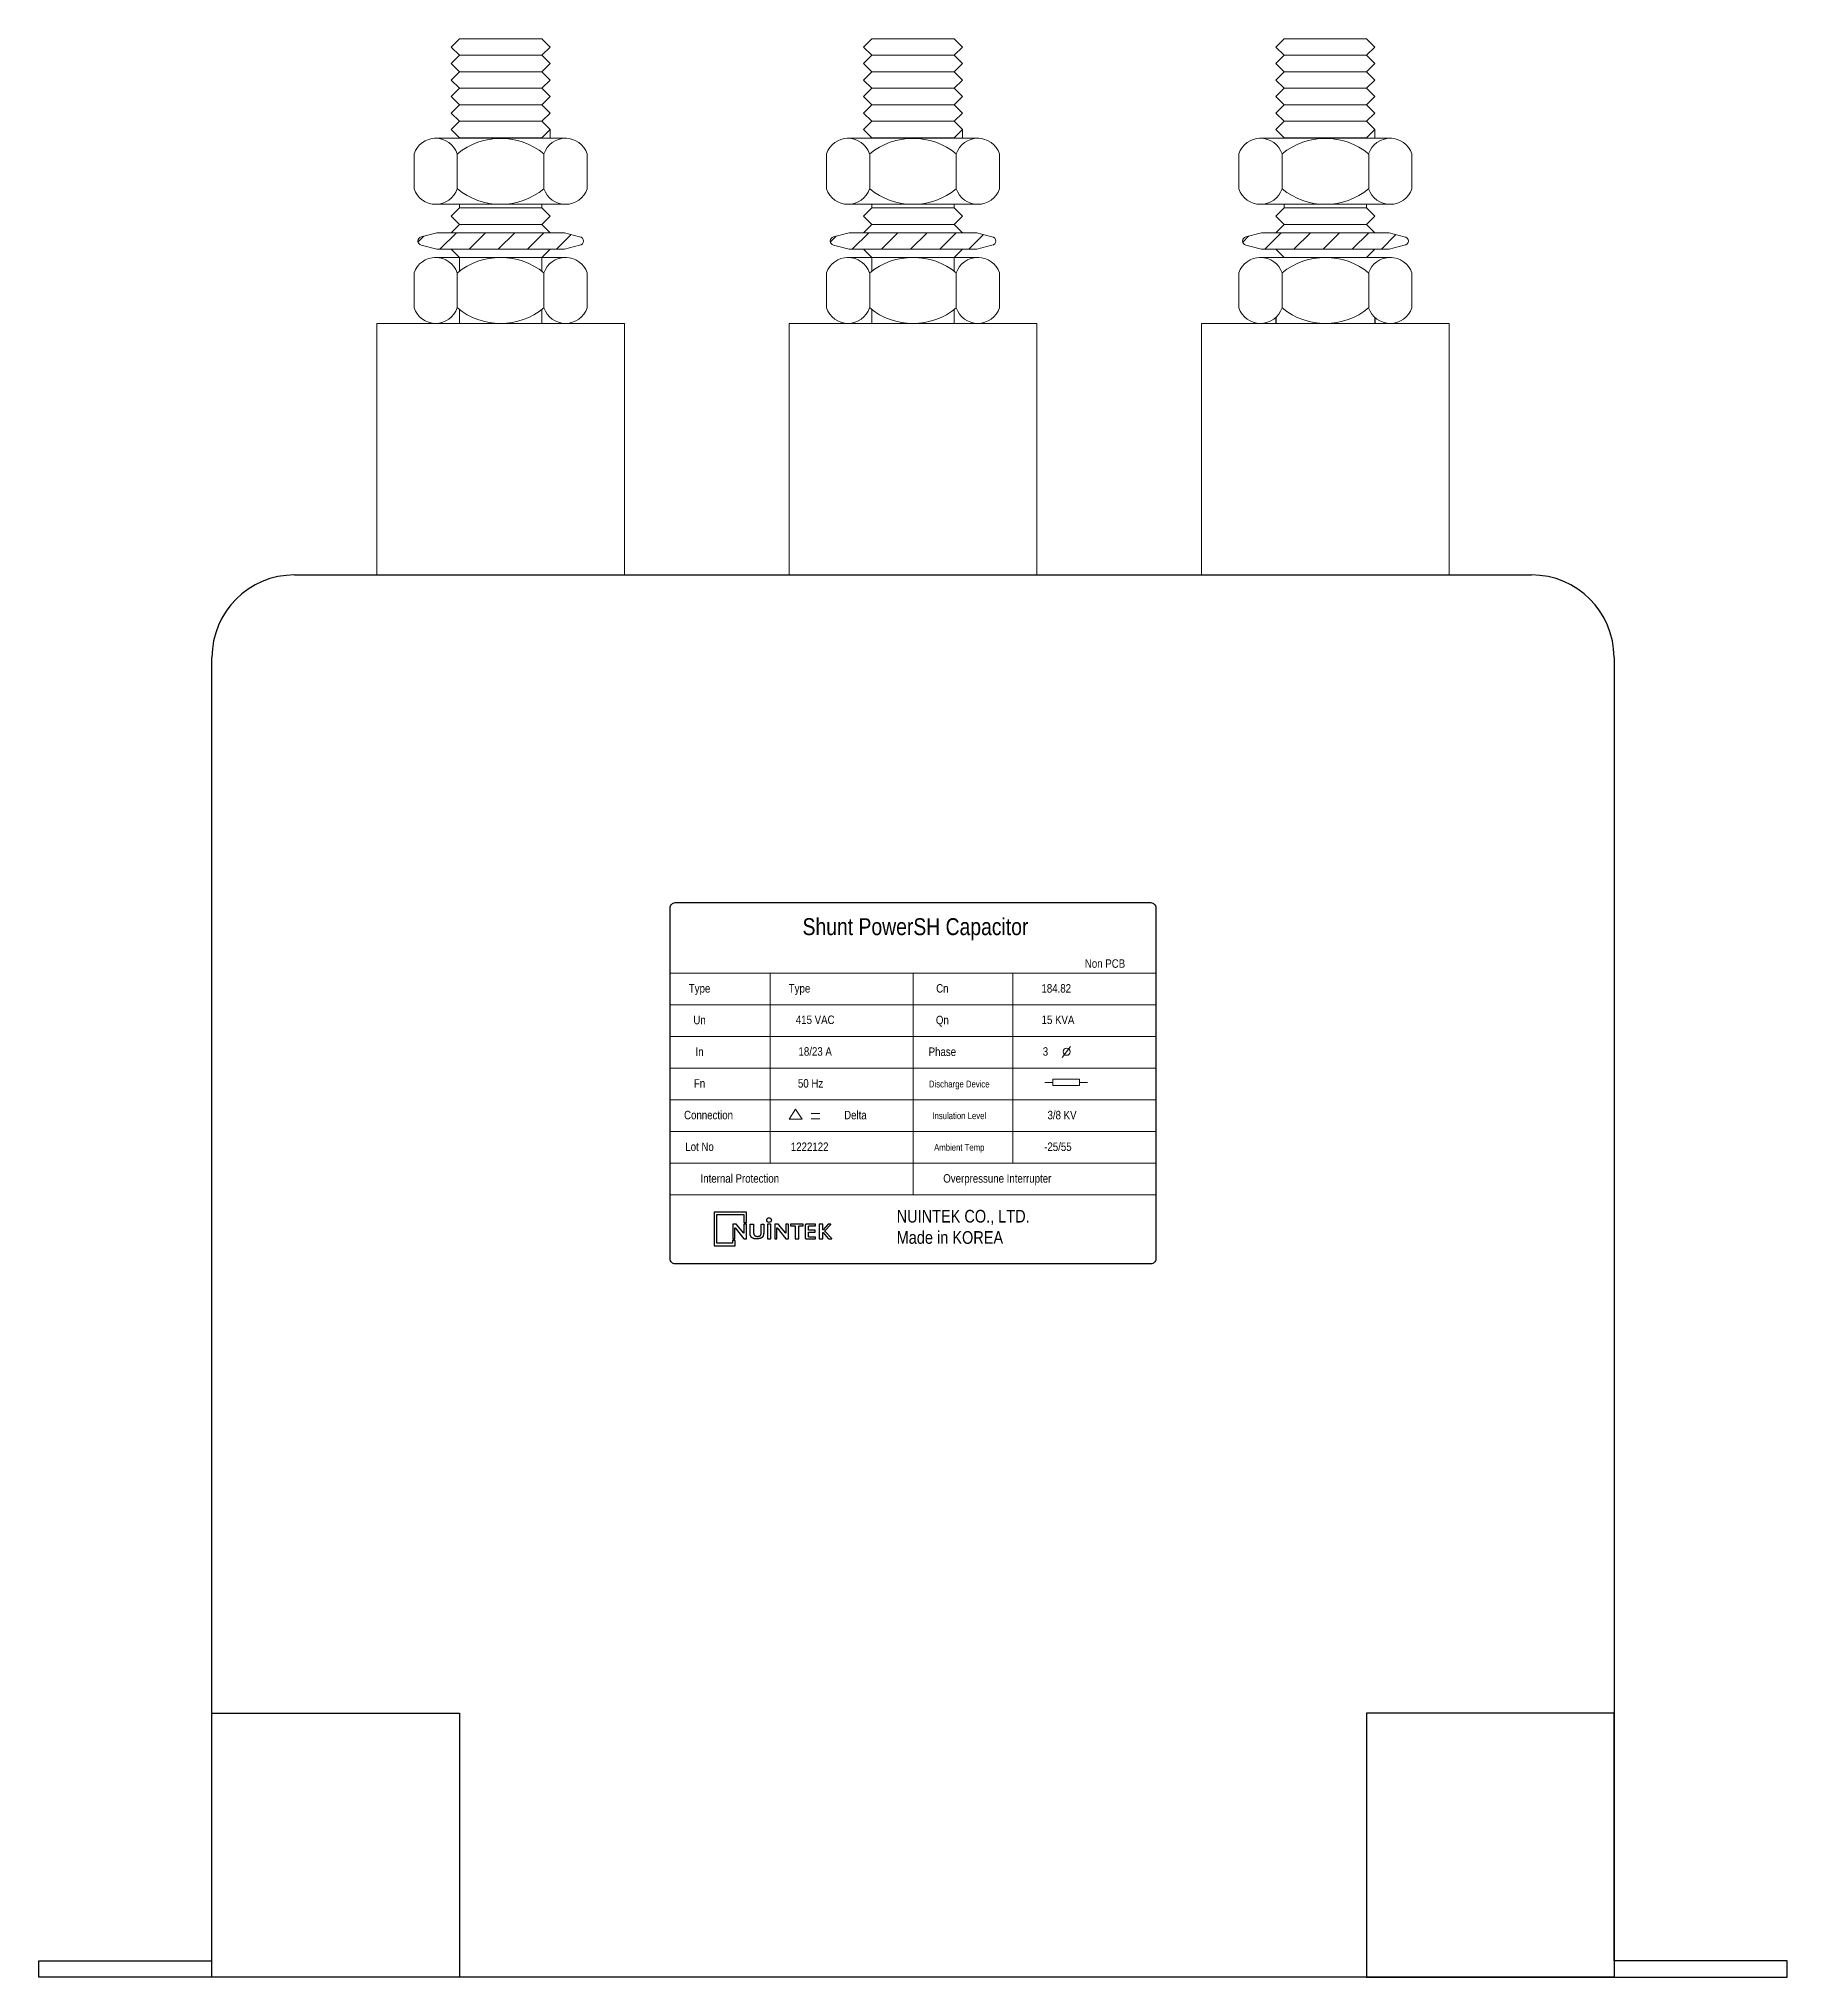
# Model space of a CAD drawing. Header units: millimetres. Extents: x 0 to 212, y 0 to 235.
import ezdxf
from ezdxf.enums import TextEntityAlignment as Align

# ---------------------------------------------------------------- set-up
doc = ezdxf.new("R2010")
doc.units = ezdxf.units.MM
doc.layers.add('00', color=7, linetype='Continuous', lineweight=0)
doc.styles.add('Helvetica-Narrow', font='txt')

# ---------------------------------------------------------------- blocks, each defined once
blk = doc.blocks.new('Nuintek')
at = {"color": 150}
blk.add_lwpolyline([(1.82, 2.33), (1.82, 3.83), (-2.8, 3.83), (-2.8, 3.83), (-2.8, -0.99), (0.18, -0.99), (0.18, -0.23), (-0.18, -0.23), (-0.18, -0.63), (-2.44, -0.63), (-2.44, 3.47), (1.45, 3.47), (1.45, 2.33)], close=True, dxfattribs=at)
for points in [[(-0.11, 0), (0.11, 0, 0.414214), (0.15, 0.04), (0.15, 1.58, -0.70472), (0.17, 1.59), (1.45, 0.03, 0.224867), (1.51, 0), (1.75, 0, 0.414214), (1.79, 0.04), (1.79, 2.07, 0.414214), (1.75, 2.11), (1.49, 2.11, 0.414214), (1.45, 2.07), (1.45, 0.81, -0.706602), (1.43, 0.8), (0.4, 2.08, 0.226187), (0.34, 2.11), (-0.11, 2.11, 0.414214), (-0.15, 2.07), (-0.15, 0.04, 0.414214)], [(4.82, 2.07), (4.82, 0.04, 0.414214), (4.86, 0), (5.23, 0, 0.414214), (5.27, 0.04), (5.27, 2.07, 0.414214), (5.23, 2.11), (4.86, 2.11, 0.414214)], [(5.89, 0), (6.12, 0, 0.414214), (6.16, 0.04), (6.16, 1.58, -0.70472), (6.18, 1.59), (7.45, 0.03, 0.224867), (7.52, 0), (7.76, 0, 0.414214), (7.8, 0.04), (7.8, 2.07, 0.414214), (7.76, 2.11), (7.5, 2.11, 0.414214), (7.46, 2.07), (7.46, 0.81, -0.706602), (7.44, 0.8), (6.4, 2.08, 0.226187), (6.34, 2.11), (5.89, 2.11, 0.414214), (5.85, 2.07), (5.85, 0.04, 0.414214)], [(9.86, 2.11), (8.15, 2.11, 0.414214), (8.11, 2.07), (8.11, 1.89, 0.414214), (8.15, 1.85), (8.74, 1.85, -0.414214), (8.78, 1.81), (8.78, 0.04, 0.414214), (8.82, 0), (9.26, 0, 0.414214), (9.3, 0.04), (9.3, 1.81, -0.414214), (9.34, 1.85), (9.86, 1.85, 0.414214), (9.9, 1.89), (9.9, 2.07, 0.414214)], [(11.68, 2.11), (10.37, 2.11, 0.414214), (10.22, 1.96), (10.22, 0.15, 0.414214), (10.37, 0), (11.68, 0), (11.68, 0.26), (10.74, 0.26, -0.414214), (10.7, 0.3), (10.7, 0.94, -0.414214), (10.74, 0.98), (11.66, 0.98), (11.66, 1.24), (10.74, 1.24, -0.414214), (10.7, 1.28), (10.7, 1.81, -0.414214), (10.74, 1.85), (11.68, 1.85)], [(13.02, 1.14), (13.86, 2.07, 0.650559), (13.85, 2.11), (13.58, 2.11, 0.208632), (13.47, 2.06), (12.77, 1.31, -0.681762), (12.75, 1.31), (12.75, 2.07, 0.414214), (12.71, 2.11), (12.23, 2.11, 0.414214), (12.19, 2.07), (12.19, 0.04, 0.414214), (12.23, 0), (12.71, 0, 0.414214), (12.75, 0.04), (12.75, 0.88, -0.687152), (12.77, 0.89), (13.52, 0.05, 0.212465), (13.64, 0), (13.99, 0, 0.656311), (14.01, 0.04), (13.02, 1.09, -0.390361)]]:
    blk.add_lwpolyline(points, format="xyb", close=True, dxfattribs=at)
blk.add_circle((5.04, 2.69), 0.326, dxfattribs=at)
blk.add_rational_spline([(2.31, 0.85), (2.31, 0.53), (2.41, 0.3), (2.61, 0.16), (2.75, 0.05), (2.95, 0), (3.2, 0), (3.44, 0), (3.82, 0.05), (3.97, 0.16), (4.17, 0.3), (4.27, 0.53), (4.27, 0.85), (4.27, 1.26), (4.27, 1.66), (4.27, 2.07), (4.27, 2.09), (4.25, 2.11), (4.23, 2.11), (4.14, 2.11), (4.06, 2.11), (3.97, 2.11), (3.95, 2.11), (3.93, 2.09), (3.93, 2.07), (3.93, 1.66), (3.93, 1.25), (3.93, 0.83), (3.93, 0.69), (3.88, 0.57), (3.78, 0.48), (3.68, 0.4), (3.54, 0.36), (3.38, 0.36), (3.21, 0.36), (3.08, 0.4), (2.98, 0.48), (2.88, 0.57), (2.83, 0.69), (2.83, 0.83), (2.83, 1.25), (2.83, 1.66), (2.83, 2.07), (2.83, 2.08), (2.83, 2.09), (2.82, 2.1), (2.81, 2.11), (2.8, 2.11), (2.79, 2.11), (2.64, 2.11), (2.5, 2.11), (2.35, 2.11), (2.34, 2.11), (2.33, 2.11), (2.32, 2.1), (2.31, 2.09), (2.31, 2.08), (2.31, 2.07), (2.31, 1.66), (2.31, 1.26), (2.31, 0.85)], [1, 1, 1, 1, 1, 1, 1, 1, 1, 1, 1, 1, 1, 1, 1, 1, 0.804737854124, 0.804737854124, 1, 1, 1, 1, 0.804737854124, 0.804737854124, 1, 1, 1, 1, 1, 1, 1, 1, 1, 1, 1, 1, 1, 1, 1, 1, 1, 1, 1, 0.949253021674, 0.949253021674, 1, 0.949253021674, 0.949253021674, 1, 1, 1, 1, 0.949253021674, 0.949253021674, 1, 0.949253021674, 0.949253021674, 1, 1, 1, 1], degree=3, knots=[0, 0, 0, 0, 1, 1, 1, 2, 2, 2, 3, 3, 3, 4, 4, 4, 5, 5, 5, 6.570796, 6.570796, 6.570796, 7.570796, 7.570796, 7.570796, 9.141593, 9.141593, 9.141593, 10.141593, 10.141593, 10.141593, 11.141593, 11.141593, 11.141593, 12.141593, 12.141593, 12.141593, 13.141593, 13.141593, 13.141593, 14.141593, 14.141593, 14.141593, 15.141593, 15.141593, 15.141593, 15.926991, 15.926991, 15.926991, 16.712389, 16.712389, 16.712389, 17.712389, 17.712389, 17.712389, 18.497787, 18.497787, 18.497787, 19.283185, 19.283185, 19.283185, 20.283185, 20.283185, 20.283185, 20.283185], dxfattribs=at)
blk = doc.blocks.new('*U459')
at = {"lineweight": 5}
h = blk.add_hatch(dxfattribs=at)
h.set_pattern_fill('ANSI31', color=74, scale=20, style=0)
h.set_pattern_definition([(45, (-1124.0405, -896.0288), (-1.767767, 1.767767), [])])
h.paths.add_polyline_path([(-40.44, 80.71), (-42.25, 81.21), (-44.5, 81.21), (-57.75, 81.21), (-59.7, 80.68, 0.727937), (-59.7, 79.73), (-57.75, 79.21), (-55.5, 79.21), (-42.25, 79.21), (-40.44, 79.71, 1)])
h = blk.add_hatch(dxfattribs=at)
h.set_pattern_fill('ANSI31', color=74, scale=20, style=0)
h.set_pattern_definition([(45, (-1074.0405, -896.0288), (-1.767767, 1.767767), [])])
h.paths.add_polyline_path([(9.56, 80.71), (7.75, 81.21), (5.5, 81.21), (-7.75, 81.21), (-9.7, 80.68, 0.727937), (-9.7, 79.73), (-7.75, 79.21), (-5.5, 79.21), (7.75, 79.21), (9.56, 79.71, 1)])
h = blk.add_hatch(dxfattribs=at)
h.set_pattern_fill('ANSI31', color=74, scale=20, style=0)
h.set_pattern_definition([(45, (-1024.0405, -896.0288), (-1.767767, 1.767767), [])])
h.paths.add_polyline_path([(59.56, 80.71), (57.75, 81.21), (55.5, 81.21), (42.25, 81.21), (40.3, 80.68, 0.727937), (40.3, 79.73), (42.25, 79.21), (44.5, 79.21), (57.75, 79.21), (59.56, 79.71, 1)])
at = {"color": 74, "lineweight": 5}
for p, q in [((-55, 102.73), (-56, 103.73)), ((-45, 102.73), (-44, 103.73)), ((-5, 102.73), (-6, 103.73)), ((5, 102.73), (6, 103.73)), ((45, 102.73), (44, 103.73)), ((55, 102.73), (56, 103.73)), ((-55, 100.73), (-56, 101.73)), ((-45, 102.73), (-55, 102.73)), ((-45, 100.73), (-44, 101.73)), ((-5, 100.73), (-6, 101.73)), ((5, 102.73), (-5, 102.73)), ((5, 100.73), (6, 101.73)), ((45, 100.73), (44, 101.73)), ((55, 102.73), (45, 102.73)), ((55, 100.73), (56, 101.73)), ((-55, 98.73), (-56, 99.73)), ((-55, 98.73), (-56, 99.73)), ((-45, 100.73), (-55, 100.73)), ((-45, 98.73), (-55, 98.73)), ((-45, 98.73), (-55, 98.73)), ((-45, 98.73), (-44, 99.73)), ((-45, 98.73), (-44, 99.73)), ((-5, 98.73), (-6, 99.73)), ((-5, 98.73), (-6, 99.73)), ((5, 100.73), (-5, 100.73)), ((5, 98.73), (-5, 98.73)), ((5, 98.73), (-5, 98.73)), ((5, 98.73), (6, 99.73)), ((5, 98.73), (6, 99.73)), ((45, 98.73), (44, 99.73)), ((45, 98.73), (44, 99.73)), ((55, 100.73), (45, 100.73)), ((55, 98.73), (45, 98.73)), ((55, 98.73), (45, 98.73)), ((55, 98.73), (56, 99.73)), ((55, 98.73), (56, 99.73)), ((-55, 96.73), (-56, 97.73)), ((-55, 96.73), (-56, 97.73)), ((-45, 96.73), (-55, 96.73)), ((-45, 96.73), (-55, 96.73)), ((-45, 96.73), (-44, 97.73)), ((-45, 96.73), (-44, 97.73)), ((-5, 96.73), (-6, 97.73)), ((-5, 96.73), (-6, 97.73)), ((5, 96.73), (-5, 96.73)), ((5, 96.73), (-5, 96.73)), ((5, 96.73), (6, 97.73)), ((5, 96.73), (6, 97.73)), ((45, 96.73), (44, 97.73)), ((45, 96.73), (44, 97.73)), ((55, 96.73), (45, 96.73)), ((55, 96.73), (45, 96.73)), ((55, 96.73), (56, 97.73)), ((55, 96.73), (56, 97.73)), ((-55, 94.73), (-56, 95.73)), ((-45, 94.73), (-55, 94.73)), ((-45, 94.73), (-44, 95.73)), ((-5, 94.73), (-6, 95.73)), ((5, 94.73), (-5, 94.73)), ((5, 94.73), (6, 95.73)), ((45, 94.73), (44, 95.73)), ((55, 94.73), (45, 94.73)), ((55, 94.73), (56, 95.73)), ((-55, 92.73), (-56, 93.73)), ((-45, 92.73), (-55, 92.73)), ((-45, 92.73), (-44, 93.73)), ((-5, 92.73), (-6, 93.73)), ((5, 92.73), (-5, 92.73)), ((5, 92.73), (6, 93.73)), ((45, 92.73), (44, 93.73)), ((55, 92.73), (45, 92.73)), ((55, 92.73), (56, 93.73)), ((-55, 84.22), (-55, 84.66)), ((-45, 84.22), (-45, 84.66)), ((-5, 84.22), (-5, 84.66)), ((5, 84.22), (5, 84.66)), ((45, 84.22), (45, 84.66)), ((55, 84.22), (55, 84.66)), ((-55, 82.22), (-56, 83.22)), ((-45, 84.22), (-55, 84.22)), ((-45, 82.22), (-44, 83.22)), ((-5, 82.22), (-6, 83.22)), ((5, 84.22), (-5, 84.22)), ((5, 82.22), (6, 83.22)), ((45, 82.22), (44, 83.22)), ((55, 84.22), (45, 84.22)), ((55, 82.22), (56, 83.22)), ((-57.75, 81.21), (-59.65, 80.7)), ((-57.75, 81.21), (-55.5, 81.21)), ((-57.75, 81.21), (-42.25, 81.21)), ((-55.99, 81.21), (-56, 81.22)), ((-55.99, 81.21), (-56, 81.22)), ((-45, 82.22), (-55, 82.22)), ((-42.25, 81.21), (-44.5, 81.21)), ((-44.01, 81.21), (-44, 81.22)), ((-44.01, 81.21), (-44, 81.22)), ((-40.44, 80.71), (-42.25, 81.21)), ((-7.75, 81.21), (-9.65, 80.7)), ((-7.75, 81.21), (7.75, 81.21)), ((-7.75, 81.21), (-5.5, 81.21)), ((-5.99, 81.21), (-6, 81.22)), ((-5.99, 81.21), (-6, 81.22)), ((5, 82.22), (-5, 82.22)), ((7.75, 81.21), (5.5, 81.21)), ((5.99, 81.21), (6, 81.22)), ((5.99, 81.21), (6, 81.22)), ((9.56, 80.71), (7.75, 81.21)), ((42.25, 81.21), (40.35, 80.7)), ((42.25, 81.21), (44.5, 81.21)), ((42.25, 81.21), (57.75, 81.21)), ((44.01, 81.21), (44, 81.22)), ((44.01, 81.21), (44, 81.22)), ((55, 82.22), (45, 82.22)), ((57.75, 81.21), (55.5, 81.21)), ((55.99, 81.21), (56, 81.22)), ((55.99, 81.21), (56, 81.22)), ((59.56, 80.71), (57.75, 81.21)), ((-57.75, 79.21), (-59.65, 79.72)), ((-55.5, 79.21), (-57.75, 79.21)), ((-42.25, 79.21), (-57.75, 79.21)), ((-55, 78.22), (-56, 79.22)), ((-55, 78.22), (-55, 76.54)), ((-45, 78.22), (-55, 78.22)), ((-45, 78.22), (-55, 78.22)), ((-45, 78.22), (-44, 79.22)), ((-45, 78.22), (-44, 79.22)), ((-45, 78.22), (-45, 76.54)), ((-42.25, 79.21), (-44.5, 79.21)), ((-40.44, 79.71), (-42.25, 79.21)), ((-7.75, 79.21), (-9.65, 79.72)), ((7.75, 79.21), (-7.75, 79.21)), ((-5.5, 79.21), (-7.75, 79.21)), ((-5, 78.22), (-6, 79.22)), ((-5, 78.22), (-5, 76.54)), ((5, 78.22), (-5, 78.22)), ((5, 78.22), (-5, 78.22)), ((5, 78.22), (6, 79.22)), ((5, 78.22), (6, 79.22)), ((5, 78.22), (5, 76.54)), ((7.75, 79.21), (5.5, 79.21)), ((9.56, 79.71), (7.75, 79.21)), ((42.25, 79.21), (40.35, 79.72)), ((44.5, 79.21), (42.25, 79.21)), ((57.75, 79.21), (42.25, 79.21)), ((45, 78.22), (44, 79.22)), ((55, 78.22), (45, 78.22)), ((55, 78.22), (45, 78.22)), ((55, 78.22), (56, 79.22)), ((55, 78.22), (56, 79.22)), ((57.75, 79.21), (55.5, 79.21)), ((59.56, 79.71), (57.75, 79.21)), ((-60.5, 72.1), (-60.5, 76.34)), ((-39.5, 72.1), (-39.5, 76.34)), ((-10.5, 72.1), (-10.5, 76.34)), ((10.5, 72.1), (10.5, 76.34)), ((39.5, 72.1), (39.5, 76.34)), ((60.5, 72.1), (60.5, 76.34)), ((-55, 71.9), (-55, 70.22)), ((-45, 71.9), (-45, 70.22)), ((-5, 71.9), (-5, 70.22)), ((5, 71.9), (5, 70.22)), ((-35, 70.22), (-65, 70.22)), ((-65, 70.22), (-65, 39.73)), ((-35, 39.73), (-35, 70.22)), ((-35, 39.73), (-35, 68.22)), ((15, 70.22), (-15, 70.22)), ((-15, 70.22), (-15, 39.73)), ((-15, 70.22), (-15, 39.73)), ((-15, 70.22), (-15, 39.73)), ((15, 39.73), (15, 70.22)), ((15, 39.73), (15, 70.22)), ((15, 39.73), (15, 70.22)), ((15, 39.73), (15, 68.22)), ((15, 39.73), (15, 68.22)), ((15, 39.73), (15, 68.22)), ((65, 70.22), (35, 70.22)), ((35, 70.22), (35, 39.73)), ((35, 70.22), (35, 39.73)), ((35, 70.22), (35, 39.73)), ((65, 39.73), (65, 70.22)), ((65, 39.73), (65, 70.22)), ((65, 39.73), (65, 70.22)), ((65, 39.73), (65, 68.22)), ((65, 39.73), (65, 68.22)), ((65, 39.73), (65, 68.22)), ((-50, 39.73), (-35, 39.73)), ((0, 39.73), (15, 39.73)), ((0, 39.73), (15, 39.73)), ((0, 39.73), (15, 39.73)), ((50, 39.73), (65, 39.73)), ((50, 39.73), (65, 39.73)), ((50, 39.73), (65, 39.73)), ((0, 0), (12, 0)), ((0, 0), (12, 0)), ((0, 0), (12, 0))]:
    blk.add_line(p, q, dxfattribs=at)
at = {"color": 74}
for p, q in [((44, 70.95), (44, 70.22)), ((56.01, 70.94), (56.01, 70.22)), ((-75, 39.73), (75, 39.73)), ((-75, 39.73), (75, 39.73)), ((-85, -130.27), (-85, 29.73)), ((85, 29.73), (85, -130.27)), ((85, -130.27), (-85, -130.27))]:
    blk.add_line(p, q, dxfattribs=at)
at = {"lineweight": 9}
for p, q in [((-29.44, -8.55), (29.44, -8.55)), ((-17.32, -8.55), (-17.32, -31.59)), ((0, -8.55), (0, -35.43)), ((12.12, -8.55), (12.12, -31.59)), ((-29.44, -12.39), (29.44, -12.39)), ((-29.44, -16.23), (29.44, -16.23)), ((18.1, -18.76), (19.11, -17.42)), ((-29.44, -20.07), (29.44, -20.07)), ((16.96, -21.8), (15.99, -21.8)), ((20.17, -21.8), (21.14, -21.8)), ((-29.44, -23.91), (29.44, -23.91)), ((-12.33, -25.56), (-11.3, -25.56)), ((-29.44, -27.75), (29.44, -27.75)), ((-12.33, -26.22), (-11.3, -26.22)), ((-29.44, -31.59), (29.44, -31.59)), ((-29.44, -35.43), (29.44, -35.43))]:
    blk.add_line(p, q, dxfattribs=at)
at = {"color": 150}
blk.add_lwpolyline([(-28.83, 0), (28.83, 0, -0.414214), (29.44, -0.61), (29.44, -43.19, -0.414214), (28.83, -43.8), (-28.83, -43.8, -0.414214), (-29.44, -43.19), (-29.44, -0.61, -0.414214)], format="xyb", close=True, dxfattribs=at)
at = {"lineweight": 9}
blk.add_lwpolyline([(16.96, -22.18), (20.17, -22.18), (20.17, -21.41), (16.96, -21.41)], close=True, dxfattribs=at)
blk.add_lwpolyline([(-15, -26.26), (-13.44, -26.26), (-14.26, -25.03), (-15, -26.26)], dxfattribs=at)
at = {"color": 74}
for points in [[(-55, -98.27), (-55, -130.27), (-106, -130.27), (-106, -128.27), (-85, -128.27), (-85, -98.27), (-55, -98.27)], [(55, -98.27), (55, -130.27), (106, -130.27), (106, -128.27), (85, -128.27), (85, -98.27), (55, -98.27)]]:
    blk.add_lwpolyline(points, dxfattribs=at)
at = {"lineweight": 9}
blk.add_circle((18.63, -18.07), 0.432, dxfattribs=at)
at = {"color": 74, "lineweight": 5}
for centre, start, end in [((-59.54, 80.21), 102.246, 257.754), ((-40.44, 80.21), 270, 90), ((-9.54, 80.21), 102.246, 257.754), ((9.56, 80.21), 270, 90), ((40.46, 80.21), 102.246, 257.754), ((59.56, 80.21), 270, 90)]:
    blk.add_arc(centre, 0.5, start, end, dxfattribs=at)
at = {"color": 74}
for centre, start, end in [((-75, 29.73), 90, 180), ((75, 29.73), 0, 90)]:
    blk.add_arc(centre, 10, start, end, dxfattribs=at)
at = {"layer": '00', "color": 74, "lineweight": 5}
for p, q in [((-56, 103.73), (-55, 104.73)), ((-55, 104.73), (-45, 104.73)), ((-44, 103.73), (-45, 104.73)), ((-6, 103.73), (-5, 104.73)), ((-5, 104.73), (5, 104.73)), ((6, 103.73), (5, 104.73)), ((44, 103.73), (45, 104.73)), ((45, 104.73), (55, 104.73)), ((56, 103.73), (55, 104.73)), ((-56, 101.73), (-55, 102.73)), ((-55, 102.73), (-45, 102.73)), ((-44, 101.73), (-45, 102.73)), ((-6, 101.73), (-5, 102.73)), ((-5, 102.73), (5, 102.73)), ((6, 101.73), (5, 102.73)), ((44, 101.73), (45, 102.73)), ((45, 102.73), (55, 102.73)), ((56, 101.73), (55, 102.73)), ((-56, 99.73), (-55, 100.73)), ((-56, 99.73), (-55, 100.73)), ((-56, 97.73), (-55, 98.73)), ((-56, 97.73), (-55, 98.73)), ((-55, 100.73), (-45, 100.73)), ((-55, 100.73), (-45, 100.73)), ((-55, 98.73), (-45, 98.73)), ((-55, 98.73), (-45, 98.73)), ((-44, 99.73), (-45, 100.73)), ((-44, 99.73), (-45, 100.73)), ((-44, 97.73), (-45, 98.73)), ((-44, 97.73), (-45, 98.73)), ((-6, 99.73), (-5, 100.73)), ((-6, 99.73), (-5, 100.73)), ((-6, 97.73), (-5, 98.73)), ((-6, 97.73), (-5, 98.73)), ((-5, 100.73), (5, 100.73)), ((-5, 100.73), (5, 100.73)), ((-5, 98.73), (5, 98.73)), ((-5, 98.73), (5, 98.73)), ((6, 99.73), (5, 100.73)), ((6, 99.73), (5, 100.73)), ((6, 97.73), (5, 98.73)), ((6, 97.73), (5, 98.73)), ((44, 99.73), (45, 100.73)), ((44, 99.73), (45, 100.73)), ((44, 97.73), (45, 98.73)), ((44, 97.73), (45, 98.73)), ((45, 100.73), (55, 100.73)), ((45, 100.73), (55, 100.73)), ((45, 98.73), (55, 98.73)), ((45, 98.73), (55, 98.73)), ((56, 99.73), (55, 100.73)), ((56, 99.73), (55, 100.73)), ((56, 97.73), (55, 98.73)), ((56, 97.73), (55, 98.73)), ((-56, 95.73), (-55, 96.73)), ((-55, 96.73), (-45, 96.73)), ((-44, 95.73), (-45, 96.73)), ((-6, 95.73), (-5, 96.73)), ((-5, 96.73), (5, 96.73)), ((6, 95.73), (5, 96.73)), ((44, 95.73), (45, 96.73)), ((45, 96.73), (55, 96.73)), ((56, 95.73), (55, 96.73)), ((-56, 93.73), (-55, 94.73)), ((-55, 94.73), (-45, 94.73)), ((-44, 93.73), (-45, 94.73)), ((-6, 93.73), (-5, 94.73)), ((-5, 94.73), (5, 94.73)), ((6, 93.73), (5, 94.73)), ((44, 93.73), (45, 94.73)), ((45, 94.73), (55, 94.73)), ((56, 93.73), (55, 94.73)), ((-42, 92.66), (-58, 92.66)), ((-58, 92.66), (-43.99, 92.66)), ((-44, 92.66), (-44, 93.73)), ((-8, 92.66), (6.01, 92.66)), ((8, 92.66), (-8, 92.66)), ((6, 92.66), (6, 93.73)), ((42, 92.66), (56.01, 92.66)), ((58, 92.66), (42, 92.66)), ((56, 92.66), (56, 93.73)), ((-60.5, 90.78), (-60.5, 86.53)), ((-55.25, 86.53), (-55.25, 90.78)), ((-44.75, 86.53), (-44.75, 90.78)), ((-39.5, 90.78), (-39.5, 86.53)), ((-10.5, 90.78), (-10.5, 86.53)), ((-5.25, 86.53), (-5.25, 90.78)), ((5.25, 86.53), (5.25, 90.78)), ((10.5, 90.78), (10.5, 86.53)), ((39.5, 90.78), (39.5, 86.53)), ((44.75, 86.53), (44.75, 90.78)), ((55.25, 86.53), (55.25, 90.78)), ((60.5, 90.78), (60.5, 86.53)), ((-42, 84.66), (-58, 84.66)), ((8, 84.66), (-8, 84.66)), ((58, 84.66), (42, 84.66)), ((-56, 83.22), (-55, 84.22)), ((-55, 84.22), (-45, 84.22)), ((-44, 83.22), (-45, 84.22)), ((-6, 83.22), (-5, 84.22)), ((-5, 84.22), (5, 84.22)), ((6, 83.22), (5, 84.22)), ((44, 83.22), (45, 84.22)), ((45, 84.22), (55, 84.22)), ((56, 83.22), (55, 84.22)), ((-56, 81.22), (-55, 82.22)), ((-56, 81.22), (-55, 82.22)), ((-55, 82.22), (-45, 82.22)), ((-55, 82.22), (-45, 82.22)), ((-44, 81.22), (-45, 82.22)), ((-44, 81.22), (-45, 82.22)), ((-6, 81.22), (-5, 82.22)), ((-6, 81.22), (-5, 82.22)), ((-5, 82.22), (5, 82.22)), ((-5, 82.22), (5, 82.22)), ((6, 81.22), (5, 82.22)), ((6, 81.22), (5, 82.22)), ((44, 81.22), (45, 82.22)), ((44, 81.22), (45, 82.22)), ((45, 82.22), (55, 82.22)), ((45, 82.22), (55, 82.22)), ((56, 81.22), (55, 82.22)), ((56, 81.22), (55, 82.22)), ((-58, 78.22), (-43.99, 78.22)), ((-42, 78.22), (-58, 78.22)), ((-55, 78.22), (-45, 78.22)), ((8, 78.22), (-8, 78.22)), ((-8, 78.22), (6.01, 78.22)), ((-5, 78.22), (5, 78.22)), ((58, 78.22), (42, 78.22)), ((42, 78.22), (56.01, 78.22)), ((45, 78.22), (55, 78.22)), ((-60.5, 72.1), (-60.5, 76.34)), ((-60.5, 76.34), (-60.5, 72.1)), ((-55.25, 72.1), (-55.25, 76.34)), ((-44.75, 72.1), (-44.75, 76.34)), ((-39.5, 72.1), (-39.5, 76.34)), ((-39.5, 76.34), (-39.5, 72.1)), ((-10.5, 76.34), (-10.5, 72.1)), ((-10.5, 72.1), (-10.5, 76.34)), ((-5.25, 72.1), (-5.25, 76.34)), ((5.25, 72.1), (5.25, 76.34)), ((10.5, 76.34), (10.5, 72.1)), ((10.5, 72.1), (10.5, 76.34)), ((39.5, 76.34), (39.5, 72.1)), ((39.5, 72.1), (39.5, 76.34)), ((44.75, 72.1), (44.75, 76.34)), ((55.25, 72.1), (55.25, 76.34)), ((60.5, 76.34), (60.5, 72.1)), ((60.5, 72.1), (60.5, 76.34)), ((-42, 70.22), (-58, 70.22)), ((-42, 70.22), (-58, 70.22)), ((-56.01, 70.22), (-43.99, 70.22)), ((8, 70.22), (-8, 70.22)), ((8, 70.22), (-8, 70.22)), ((-6.01, 70.22), (6.01, 70.22)), ((58, 70.22), (42, 70.22)), ((58, 70.22), (42, 70.22)), ((43.99, 70.22), (56.01, 70.22))]:
    blk.add_line(p, q, dxfattribs=at)
for centre, radius, start, end in [((-57.88, 89.89), 2.77, 18.8098, 161.1902), ((-50, 84.37), 8.28, 50.6699, 129.3301), ((-42.13, 89.89), 2.77, 18.8098, 161.1902), ((-7.88, 89.89), 2.77, 18.8098, 161.1902), ((0, 84.37), 8.28, 50.6699, 129.3301), ((7.87, 89.89), 2.77, 18.8098, 161.1902), ((42.12, 89.89), 2.77, 18.8098, 161.1902), ((50, 84.37), 8.28, 50.6699, 129.3301), ((57.87, 89.89), 2.77, 18.8098, 161.1902), ((-57.88, 87.43), 2.77, 198.8098, 341.1902), ((-50, 92.94), 8.28, 230.6699, 309.3301), ((-42.13, 87.43), 2.77, 198.8098, 341.1902), ((-7.88, 87.43), 2.77, 198.8098, 341.1902), ((0, 92.94), 8.28, 230.6699, 309.3301), ((7.87, 87.43), 2.77, 198.8098, 341.1902), ((42.12, 87.43), 2.77, 198.8098, 341.1902), ((50, 92.94), 8.28, 230.6699, 309.3301), ((57.87, 87.43), 2.77, 198.8098, 341.1902), ((-57.88, 75.45), 2.77, 18.8098, 161.1902), ((-50, 69.94), 8.28, 50.6699, 129.3301), ((-42.13, 75.45), 2.77, 18.8098, 161.1902), ((-7.88, 75.45), 2.77, 18.8098, 161.1902), ((0, 69.94), 8.28, 50.6699, 129.3301), ((7.87, 75.45), 2.77, 18.8098, 161.1902), ((42.12, 75.45), 2.77, 18.8098, 161.1902), ((50, 69.94), 8.28, 50.6699, 129.3301), ((57.87, 75.45), 2.77, 18.8098, 161.1902), ((-57.88, 72.99), 2.77, 198.8098, 341.1902), ((-57.88, 72.99), 2.77, 198.8098, 341.1902), ((-50, 78.5), 8.28, 230.6699, 309.3301), ((-50, 78.5), 8.28, 230.6699, 309.3301), ((-42.13, 72.99), 2.77, 198.8098, 341.1902), ((-42.13, 72.99), 2.77, 198.8098, 341.1902), ((-7.88, 72.99), 2.77, 198.8098, 341.1902), ((-7.88, 72.99), 2.77, 198.8098, 341.1902), ((0, 78.5), 8.28, 230.6699, 309.3301), ((0, 78.5), 8.28, 230.6699, 309.3301), ((7.87, 72.99), 2.77, 198.8098, 341.1902), ((7.87, 72.99), 2.77, 198.8098, 341.1902), ((42.12, 72.99), 2.77, 198.8098, 341.1902), ((42.12, 72.99), 2.77, 198.8098, 341.1902), ((50, 78.5), 8.28, 230.6699, 309.3301), ((50, 78.5), 8.28, 230.6699, 309.3301), ((57.87, 72.99), 2.77, 198.8098, 341.1902), ((57.87, 72.99), 2.77, 198.8098, 341.1902)]:
    blk.add_arc(centre, radius, start, end, dxfattribs=at)
at = {"xscale": 0.8469964196410728, "yscale": 0.8469964196410728, "zscale": 0.8469964196410728}
blk.add_blockref('Nuintek', (-21.72, -40.76), dxfattribs=at)
at = {"style": 'Helvetica-Narrow'}
for s, height, p in [('Shunt PowerSH Capacitor', 2.048, (0.3, -2.91)), ('Non PCB', 1.024, (23.28, -7.38)), ('Type', 1.024, (-25.88, -10.39)), ('Type', 1.024, (-13.76, -10.39)), ('Cn', 1.024, (3.56, -10.39)), ('184.82', 1.024, (17.37, -10.39)), ('Un', 1.024, (-25.88, -14.23)), ('Qn', 1.024, (3.56, -14.23)), ('In', 1.024, (-25.88, -18.07)), ('18/23 A', 1.024, (-11.86, -18.04)), ('Phase', 1.024, (3.56, -18.07)), ('3', 1.02, (16.06, -18.04)), ('Fn', 1.024, (-25.88, -21.91)), ('50 Hz', 1.024, (-12.42, -21.91)), ('Discharge Device', 0.8192, (5.61, -21.99)), ('Connection', 1.024, (-24.79, -25.75)), ('Delta', 1.024, (-6.98, -25.75)), ('Insulation Level', 0.8192, (5.61, -25.83)), ('3/8 KV', 1.024, (18.07, -25.75)), ('Lot No', 1.024, (-25.88, -29.59)), ('1222122', 1.024, (-12.53, -29.59)), ('Ambient Temp', 0.8192, (5.61, -29.67)), ('-25/55', 1.024, (17.57, -29.59)), ('Internal Protection', 1.024, (-21, -33.43)), ('Overpressune Interrupter', 1.024, (10.22, -33.43))]:
    blk.add_text(s, height=height, dxfattribs=at).set_placement(p, align=Align.MIDDLE_CENTER)
at = {"color": 1, "style": 'Helvetica-Narrow'}
for s, p in [('415 VAC', (-11.86, -14.2)), ('15 KVA', (17.58, -14.2))]:
    blk.add_text(s, height=1.024, dxfattribs=at).set_placement(p, align=Align.MIDDLE_CENTER)
at = {"style": 'Helvetica-Narrow'}
for s, p in [('NUINTEK CO., LTD.', (-1.98, -38.01)), ('Made in KOREA', (-1.98, -40.59))]:
    blk.add_text(s, height=1.536, dxfattribs=at).set_placement(p, align=Align.MIDDLE_LEFT)

msp = doc.modelspace()

# ---------------------------------------------------------------- block references
msp.add_blockref('*U459', (106, 130.27))

doc.saveas('drawing.dxf')
